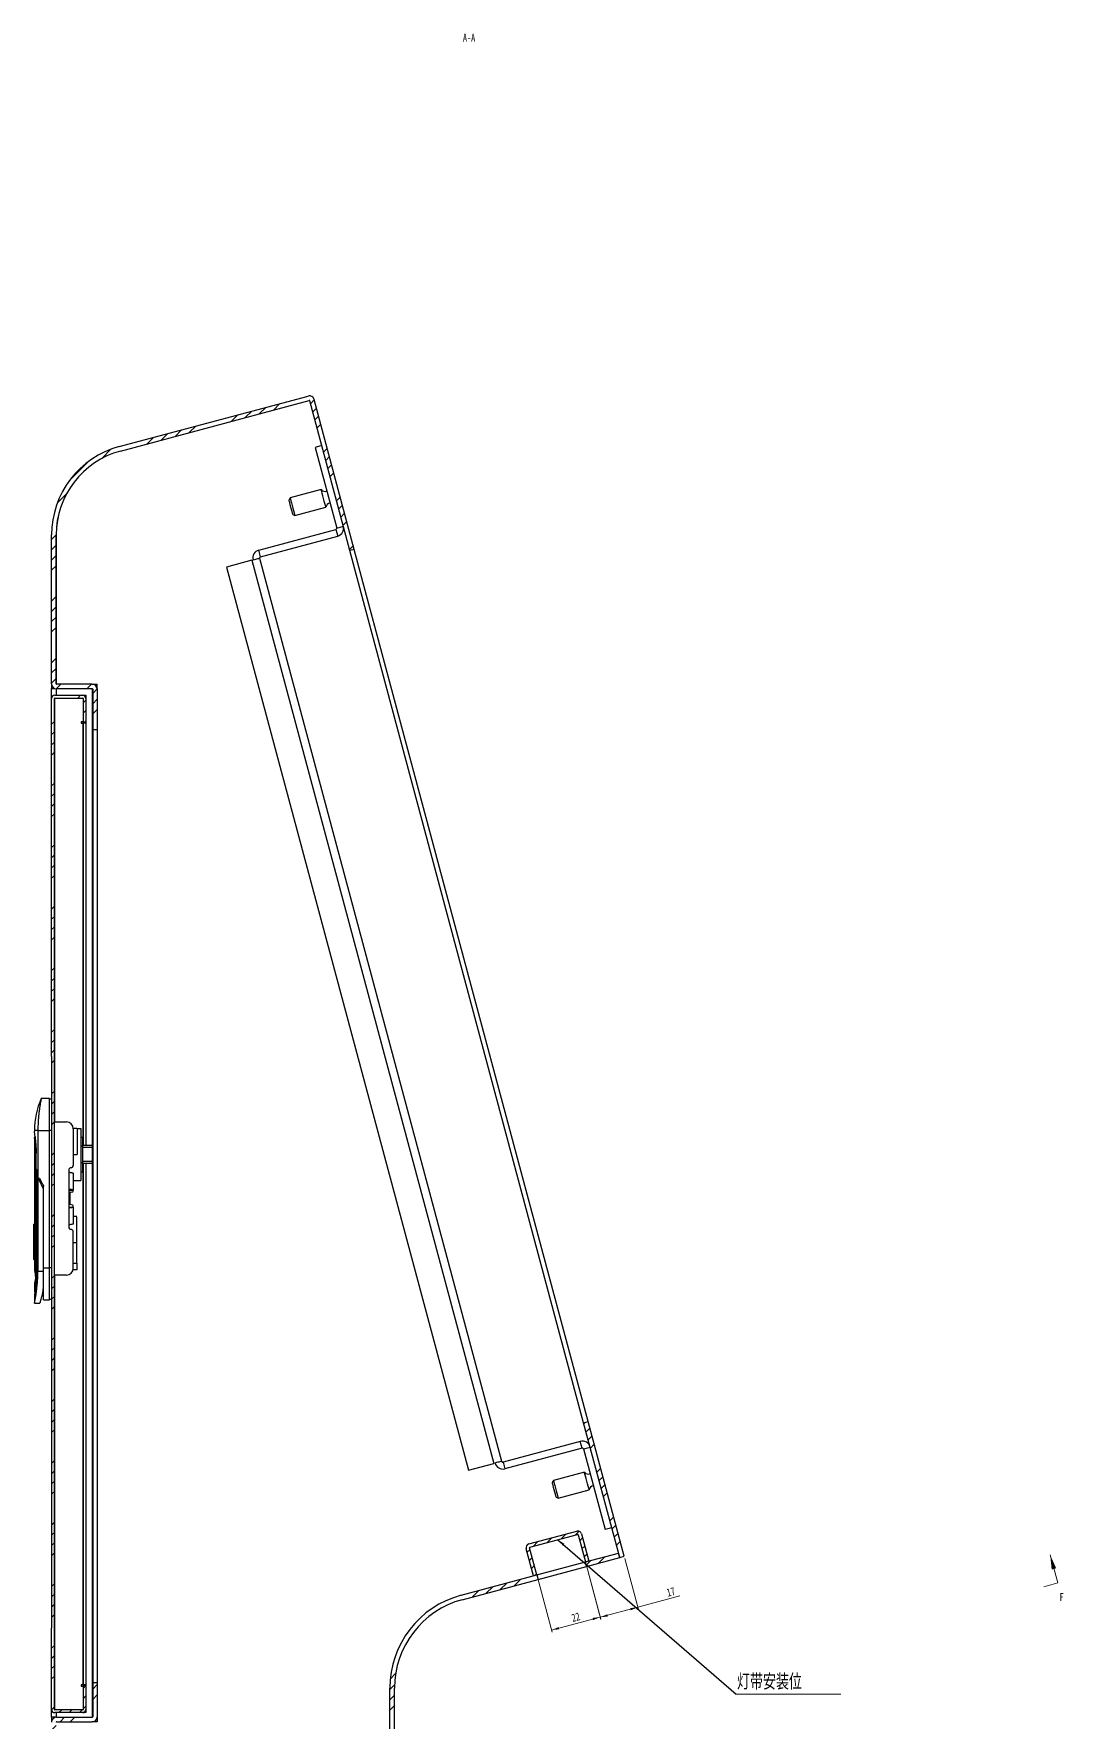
# Model space of a CAD drawing. Header units: millimetres. Extents: x -1281 to 3780, y -2005 to 2969.
# Drawn here: x 3330 to 3780, y 342 to 1080 of the extents above; entities that cross this region are included whole.
import ezdxf

# ---------------------------------------------------------------- set-up
doc = ezdxf.new("R2010")
doc.units = ezdxf.units.MM
doc.styles.add('SLDTEXTSTYLE0', font='TXT', dxfattribs={"width": 0.75})
doc.styles.add('SLDTEXTSTYLE1', font='TXT', dxfattribs={"width": 0.75, "bigfont": 'bigfont'})
doc.dimstyles.new('SLDDIMSTYLE3', dxfattribs={"dimtxt": 3.5, "dimasz": 3.302, "dimexe": 0, "dimexo": 0.0625, "dimgap": 0.875, "dimtad": 1, "dimdec": 1, "dimrnd": 1e-09, "dimzin": 12, "dimdsep": 46, "dimtxsty": 'SLDTEXTSTYLE0', "dimsah": 1, "dimcen": 0.09, "dimadec": 0, "dimazin": 3, "dimtfac": 1, "dimtdec": 3, "dimtofl": 0, "dimtmove": 0, "dimatfit": 3, "dimfxl": 1, "dimfrac": 2, "dimtolj": 1, "dimtzin": 12, "dimarcsym": 0})
doc.dimstyles.new('SLDDIMSTYLE4', dxfattribs={"dimtxt": 3.5, "dimasz": 3.302, "dimexe": 0, "dimexo": 0.0625, "dimgap": 0.875, "dimtad": 1, "dimdec": 3, "dimrnd": 1e-09, "dimzin": 12, "dimdsep": 46, "dimtxsty": 'SLDTEXTSTYLE0', "dimsah": 1, "dimcen": 0.09, "dimadec": 0, "dimazin": 3, "dimtfac": 1, "dimtdec": 3, "dimtofl": 0, "dimtmove": 0, "dimatfit": 3, "dimfxl": 1, "dimfrac": 2, "dimtolj": 1, "dimtzin": 12, "dimarcsym": 0})
doc.dimstyles.new('SLDDIMSTYLE5', dxfattribs={"dimtxt": 0.18, "dimasz": 3.302, "dimexe": 0, "dimexo": 0.0625, "dimgap": 0, "dimtad": 0, "dimtih": 1, "dimtoh": 1, "dimdec": 0, "dimrnd": 1e-09, "dimzin": 0, "dimdsep": 46, "dimtxsty": 'Standard', "dimsah": 1, "dimcen": 0.09, "dimadec": 0, "dimazin": 0, "dimtfac": 3.302, "dimtdec": 0, "dimtofl": 0, "dimtmove": 0, "dimatfit": 3, "dimfxl": 1, "dimfrac": 2, "dimtolj": 1, "dimtzin": 0, "dimarcsym": 0})

# ---------------------------------------------------------------- blocks, each defined once
blk = doc.blocks.new('_D_14')
at = {"color": 7, "linetype": 'Continuous', "lineweight": 18, "transparency": 16777216}
for p, q in [((3571.41, 410.87), (3577.9, 386.65)), ((3588.34, 413.34), (3594.31, 391.05)), ((3577.64, 387.61), (3594.05, 392.01)), ((3594.05, 392.01), (3612.51, 396.96))]:
    blk.add_line(p, q, dxfattribs=at)
for points in [[(3594.05, 392.01), (3590.73, 391.65), (3591, 390.67)], [(3577.64, 387.61), (3580.96, 387.98), (3580.7, 388.96)]]:
    blk.add_solid(points, dxfattribs=at)
at = {"color": 7, "linetype": 'Continuous', "lineweight": 18, "transparency": 16777216, "insert": (3606.35, 399.98), "char_height": 3.5, "attachment_point": 1, "rotation": 15, "style": 'SLDTEXTSTYLE0'}
blk.add_mtext('17', dxfattribs=at)
blk = doc.blocks.new('_D_15')
at = {"color": 7, "linetype": 'Continuous', "lineweight": 18, "transparency": 16777216}
for p, q in [((3571.41, 410.87), (3577.87, 386.75)), ((3550.16, 405.18), (3556.62, 381.06)), ((3577.61, 387.72), (3556.36, 382.02))]:
    blk.add_line(p, q, dxfattribs=at)
for points in [[(3577.61, 387.72), (3574.29, 387.35), (3574.55, 386.37)], [(3556.36, 382.02), (3559.68, 382.39), (3559.42, 383.37)]]:
    blk.add_solid(points, dxfattribs=at)
at = {"color": 7, "linetype": 'Continuous', "lineweight": 18, "transparency": 16777216, "insert": (3564.74, 388.94), "char_height": 3.5, "attachment_point": 1, "rotation": 15, "style": 'SLDTEXTSTYLE0'}
blk.add_mtext('22', dxfattribs=at)
blk = doc.blocks.new('SW_NOTE_0')
at = {"color": 0, "linetype": 'Continuous', "lineweight": 0}
blk.add_line((45.75, 0), (0, 0), dxfattribs=at)
at = {"color": 0, "linetype": 'Continuous', "lineweight": 0, "insert": (0.4, 8.93), "char_height": 6.879, "attachment_point": 1, "style": 'SLDTEXTSTYLE1'}
blk.add_mtext('灯带安装位', dxfattribs=at)

msp = doc.modelspace()

# ---------------------------------------------------------------- hatches: boundary and pattern name
at = {"linetype": 'Continuous', "lineweight": 18}
h = msp.add_hatch(dxfattribs=at)
h.set_pattern_fill('ANSI34', angle=3e-322, style=0)
edge = h.paths.add_edge_path(flags=0)
edge.add_line((3468.1285, 854.2472), (3470.0603, 854.7648))
edge.add_line((3470.0603, 854.7648), (3452.5124, 920.2546))
edge.add_arc((3450.3873, 919.6852), 2.2, 15, 105)
edge.add_line((3449.8179, 921.8103), (3367.2593, 899.6887))
edge.add_arc((3377.612, 861.0517), 40, 105, 180)
edge.add_line((3337.612, 861.0517), (3337.612, 795.9448))
edge.add_arc((3339.812, 795.9448), 2.2, 180, 270)
edge.add_line((3339.812, 793.7448), (3355.412, 793.7448))
edge.add_arc((3355.412, 793.5448), 0.2, 0, 90, ccw=False)
edge.add_line((3355.612, 793.5448), (3355.612, 775.7448))
edge.add_line((3355.612, 775.7448), (3357.612, 775.7448))
edge.add_line((3357.612, 775.7448), (3357.612, 793.5448))
edge.add_arc((3355.412, 793.5448), 2.2, 360, 450)
edge.add_line((3355.412, 795.7448), (3339.812, 795.7448))
edge.add_arc((3339.812, 795.9448), 0.2, 180, 270, ccw=False)
edge.add_line((3339.612, 795.9448), (3339.612, 861.0517))
edge.add_arc((3377.612, 861.0517), 38, 105, 180, ccw=False)
edge.add_line((3367.7769, 897.7569), (3450.3356, 919.8784))
edge.add_arc((3450.3873, 919.6852), 0.2, 15, 105, ccw=False)
edge.add_line((3450.5805, 919.737), (3468.1285, 854.2472))
h = msp.add_hatch(dxfattribs=at)
h.set_pattern_fill('ANSI34', angle=3e-322, style=0)
edge = h.paths.add_edge_path(flags=0)
edge.add_arc((3339.0323, 347.322), 0.2, 180, 270, ccw=False)
edge.add_line((3338.8323, 347.322), (3338.8323, 789.522))
edge.add_arc((3339.0323, 789.522), 0.2, 90, 180, ccw=False)
edge.add_line((3339.0323, 789.722), (3351.2323, 789.722))
edge.add_arc((3351.2323, 789.522), 0.2, 0, 90, ccw=False)
edge.add_line((3351.4323, 789.522), (3351.4323, 778.922))
edge.add_line((3351.4323, 778.922), (3352.6323, 778.922))
edge.add_line((3352.6323, 778.922), (3352.6323, 789.522))
edge.add_arc((3351.2323, 789.522), 1.4, 0, 90)
edge.add_line((3351.2323, 790.922), (3339.0323, 790.922))
edge.add_arc((3339.0323, 789.522), 1.4, 90, 180)
edge.add_line((3337.6323, 789.522), (3337.6323, 632.922))
edge.add_line((3337.6323, 632.922), (3337.7323, 632.922))
edge.add_line((3337.7323, 632.922), (3337.7323, 382.922))
edge.add_line((3337.7323, 382.922), (3337.6323, 382.922))
edge.add_line((3337.6323, 382.922), (3337.6323, 347.322))
edge.add_arc((3339.0323, 347.322), 1.4, 180, 270)
edge.add_line((3339.0323, 345.922), (3351.2323, 345.922))
edge.add_arc((3351.2323, 347.322), 1.4, 270, 360)
edge.add_line((3352.6323, 347.322), (3352.6323, 357.922))
edge.add_line((3352.6323, 357.922), (3351.4323, 357.922))
edge.add_line((3351.4323, 357.922), (3351.4323, 347.322))
edge.add_arc((3351.2323, 347.322), 0.2, 270, 360, ccw=False)
edge.add_line((3351.2323, 347.122), (3339.0323, 347.122))
h = msp.add_hatch(dxfattribs=at)
h.set_pattern_fill('ANSI34', angle=3e-322, style=0)
h.paths.add_polyline_path([(3570.362, 472.7065), (3586.1499, 413.785), (3588.0818, 414.3027), (3572.2938, 473.2241)], flags=0)
h = msp.add_hatch(dxfattribs=at)
h.set_pattern_fill('ANSI31', angle=3e-322, style=0)
edge = h.paths.add_edge_path(flags=0)
edge.add_line((3571.1502, 411.8364), (3572.5991, 412.2246))
edge.add_line((3572.5991, 412.2246), (3569.4156, 424.1055))
edge.add_arc((3567.7735, 423.6655), 1.7, 15, 105)
edge.add_line((3567.3336, 425.3076), (3546.4696, 419.7171))
edge.add_arc((3546.9095, 418.0751), 1.7, 105, 195)
edge.add_line((3545.2675, 417.6351), (3548.451, 405.7542))
edge.add_line((3548.451, 405.7542), (3549.8998, 406.1424))
edge.add_line((3549.8998, 406.1424), (3546.7164, 418.0233))
edge.add_arc((3546.9095, 418.0751), 0.2, 105, 195, ccw=False)
edge.add_line((3546.8578, 418.2682), (3567.7218, 423.8587))
edge.add_arc((3567.7735, 423.6655), 0.2, 15, 105, ccw=False)
edge.add_line((3567.9667, 423.7173), (3571.1502, 411.8364))
h = msp.add_hatch(dxfattribs=at)
h.set_pattern_fill('ANSI34', angle=3e-322, style=0)
h.paths.add_polyline_path([(3571.1502, 411.8364), (3571.6678, 409.9046), (3586.1567, 413.7869), (3585.6391, 415.7187)], flags=0)
h = msp.add_hatch(dxfattribs=at)
h.set_pattern_fill('ANSI34', angle=3e-322, style=0)
edge = h.paths.add_edge_path(flags=0)
edge.add_arc((3527.6323, 356.6942), 42, 105, 180)
edge.add_line((3485.6323, 356.6942), (3485.6323, 238.9873))
edge.add_line((3485.6323, 238.9873), (3487.6323, 238.9873))
edge.add_line((3487.6323, 238.9873), (3487.6323, 356.6942))
edge.add_arc((3527.6323, 356.6942), 40, 105, 180, ccw=False)
edge.add_line((3517.2795, 395.3313), (3550.4175, 404.2105))
edge.add_line((3550.4175, 404.2105), (3549.8998, 406.1424))
edge.add_line((3549.8998, 406.1424), (3516.7619, 397.2631))
h = msp.add_hatch(dxfattribs=at)
h.set_pattern_fill('ANSI34', angle=3e-322, style=0)
edge = h.paths.add_edge_path(flags=0)
edge.add_line((3339.8323, -543.078), (3487.6323, -543.078))
edge.add_line((3487.6323, -543.078), (3487.6323, -541.078))
edge.add_line((3487.6323, -541.078), (3339.8323, -541.078))
edge.add_arc((3339.8323, -540.878), 0.2, 180, 270, ccw=False)
edge.add_line((3339.6323, -540.878), (3339.6323, 341.722))
edge.add_arc((3339.8323, 341.722), 0.2, 90, 180, ccw=False)
edge.add_line((3339.8323, 341.922), (3355.4323, 341.922))
edge.add_arc((3355.4323, 344.122), 2.2, 270, 360)
edge.add_line((3357.6323, 344.122), (3357.6323, 359.122))
edge.add_line((3357.6323, 359.122), (3355.6323, 359.122))
edge.add_line((3355.6323, 359.122), (3355.6323, 344.122))
edge.add_arc((3355.4323, 344.122), 0.2, 270, 360, ccw=False)
edge.add_line((3355.4323, 343.922), (3339.8323, 343.922))
edge.add_arc((3339.8323, 341.722), 2.2, 90, 180)
edge.add_line((3337.6323, 341.722), (3337.6323, -540.878))
edge.add_arc((3339.8323, -540.878), 2.2, 180, 270)

# ---------------------------------------------------------------- linework, layer by layer
at = {"color": 7, "linetype": 'Continuous'}
for p, q in [((3367.2593, 899.6887), (3449.8179, 921.8103)), ((3367.7769, 897.7569), (3450.3356, 919.8784)), ((3468.1285, 854.2472), (3450.5805, 919.737)), ((3470.0603, 854.7648), (3452.5124, 920.2546)), ((3455.8345, 900.1287), (3452.9368, 899.3522)), ((3452.9368, 899.3522), (3462.3837, 864.0959)), ((3455.5516, 880.9003), (3441.9941, 877.2675)), ((3441.9941, 877.2675), (3441.4891, 876.3927)), ((3441.5114, 876.3095), (3441.4891, 876.3927)), ((3444.0647, 869.5402), (3457.6221, 873.1728)), ((3443.1899, 870.0452), (3444.0647, 869.5402)), ((3462.3837, 864.0959), (3465.2814, 864.8724)), ((3337.612, 795.9448), (3337.612, 861.0517)), ((3339.612, 795.9448), (3339.612, 861.0517)), ((3339.6323, 861.0571), (3339.6323, 795.857)), ((3428.2227, 854.4249), (3462.0301, 863.4836)), ((3428.9992, 851.5271), (3462.8066, 860.5858)), ((3462.0301, 863.4836), (3462.8066, 860.5858)), ((3425.2649, 850.0089), (3414.1567, 847.0324)), ((3425.2649, 850.0089), (3531.1219, 454.9452)), ((3428.9992, 851.5271), (3428.2227, 854.4249)), ((3428.6456, 850.9147), (3428.6109, 850.9055)), ((3428.6456, 850.9147), (3534.5026, 455.8511)), ((3470.0603, 854.7648), (3468.1285, 854.2472)), ((3570.362, 472.7065), (3468.1285, 854.2472)), ((3572.2938, 473.2241), (3470.0603, 854.7648)), ((3414.1567, 847.0324), (3520.0137, 451.9688)), ((3337.612, 795.9448), (3337.612, 793.7447)), ((3337.6323, 793.7447), (3337.612, 793.7447)), ((3337.6323, 793.922), (3338.947, 793.922)), ((3337.6323, 789.5219), (3337.6323, 793.922)), ((3339.0323, 790.922), (3351.2323, 790.922)), ((3355.412, 795.7448), (3339.812, 795.7448)), ((3355.412, 793.7447), (3339.812, 793.7447)), ((3351.2323, 790.922), (3352.6323, 790.922)), ((3352.6323, 790.922), (3352.6323, 789.5219)), ((3355.412, 795.7448), (3357.612, 795.7448)), ((3355.612, 793.5448), (3355.612, 775.7447)), ((3357.6323, 793.922), (3357.5795, 793.922)), ((3357.612, 793.922), (3357.612, 795.7448)), ((3357.612, 793.5448), (3357.612, 775.7447)), ((3357.6323, 793.922), (3357.6323, 359.122)), ((3337.6323, 632.922), (3337.6323, 789.5219)), ((3338.8323, 347.322), (3338.8323, 789.5219)), ((3338.8323, 789.5219), (3339.0323, 789.5219)), ((3339.0323, 789.722), (3351.2323, 789.722)), ((3339.0323, 789.5219), (3339.0323, 789.722)), ((3351.4323, 789.5219), (3351.4323, 778.922)), ((3352.6323, 789.5219), (3352.6323, 778.922)), ((3351.4323, 779.322), (3350.6323, 779.322)), ((3350.6323, 779.322), (3350.6323, 778.7219)), ((3350.6323, 778.7219), (3351.2323, 778.7219)), ((3351.4323, 778.7219), (3351.2323, 778.7219)), ((3352.6323, 778.922), (3351.4323, 778.922)), ((3351.4323, 778.7219), (3351.4323, 594.022)), ((3352.6323, 778.7219), (3351.4323, 778.7219)), ((3352.6323, 778.7219), (3352.6323, 594.022)), ((3357.612, 775.7447), (3355.612, 775.7447)), ((3355.6323, 775.7447), (3355.6323, 359.122)), ((3337.7323, 632.922), (3337.6323, 632.922)), ((3337.6323, 632.922), (3337.6323, 382.922)), ((3337.7323, 382.922), (3337.7323, 632.922)), ((3336.7542, 614.547), (3333.1323, 614.547)), ((3337.6323, 614.297), (3336.5112, 614.297)), ((3336.6323, 614.547), (3336.6323, 600.547)), ((3330.1323, 600.547), (3330.1323, 600.0705)), ((3331.6319, 600.5468), (3336.6323, 600.547)), ((3331.6319, 600.5468), (3331.6319, 579.7403)), ((3337.6323, 600.547), (3336.6323, 600.547)), ((3336.6323, 600.547), (3336.6323, 540.547)), ((3338.8323, 604.297), (3344.1323, 604.297)), ((3348.7073, 601.4416), (3347.1001, 601.4556)), ((3347.1323, 601.297), (3347.1323, 585.297)), ((3348.8823, 601.44), (3350.3823, 601.427)), ((3348.8823, 601.44), (3348.8823, 590.047)), ((3350.3823, 601.427), (3350.3823, 578.667)), ((3330.1323, 597.3969), (3330.1323, 559.847)), ((3330.1424, 597.4214), (3330.1457, 597.3969)), ((3351.3323, 597.547), (3350.3823, 597.547)), ((3351.3323, 593.6824), (3350.3823, 593.6824)), ((3351.3323, 593.597), (3351.3323, 597.547)), ((3355.3823, 594.022), (3351.3323, 594.022)), ((3351.3323, 586.4115), (3351.3323, 593.6824)), ((3355.3823, 593.08), (3351.3323, 593.08)), ((3355.3823, 594.022), (3355.3823, 593.08)), ((3355.3823, 593.08), (3355.3823, 587.0139)), ((3330.7229, 590.614), (3330.7229, 539.0469)), ((3330.8928, 583.8175), (3330.8928, 539.0469)), ((3330.8962, 583.811), (3330.8962, 590.0469)), ((3351.3323, 586.4115), (3350.3823, 586.4115)), ((3355.3823, 587.0139), (3351.3323, 587.0139)), ((3351.3323, 582.547), (3351.3323, 586.4115)), ((3355.3823, 586.072), (3351.3323, 586.072)), ((3351.4323, 586.072), (3351.4323, 358.122)), ((3352.6323, 586.072), (3352.6323, 358.122)), ((3355.3823, 587.0139), (3355.3823, 586.072)), ((3330.9602, 582.4888), (3330.9602, 539.0469)), ((3330.9665, 582.4788), (3330.9665, 539.0469)), ((3331.6319, 579.7403), (3332.3818, 579.6475)), ((3331.6319, 578.947), (3331.6319, 539.0469)), ((3331.6319, 578.947), (3332.1323, 578.947)), ((3332.1323, 578.947), (3332.1323, 579.6784)), ((3334.1323, 574.9075), (3332.1323, 578.947)), ((3334.0419, 576.2946), (3334.1323, 576.112)), ((3334.1323, 575.889), (3334.1323, 576.112)), ((3345.1323, 583.297), (3345.1323, 582.297)), ((3345.1323, 582.297), (3345.1323, 574.797)), ((3347.1323, 581.8759), (3347.1323, 574.529)), ((3347.1323, 578.6386), (3348.8823, 578.6539)), ((3348.8823, 578.6539), (3350.3823, 578.667)), ((3350.3823, 582.547), (3351.3323, 582.547)), ((3334.1323, 574.9075), (3334.1323, 575.889)), ((3334.1323, 540.547), (3334.1323, 575.889)), ((3334.1323, 539.0469), (3334.1323, 574.9075)), ((3345.1323, 574.797), (3345.1323, 566.797)), ((3345.1323, 574.529), (3347.1323, 574.529)), ((3345.7042, 573.4572), (3345.1323, 573.4572)), ((3346.2794, 573.5652), (3345.7042, 573.4572)), ((3345.7042, 568.1367), (3345.7042, 573.4572)), ((3347.1323, 574.0041), (3347.1323, 574.529)), ((3345.7042, 568.1367), (3345.1323, 568.1367)), ((3345.1323, 567.0649), (3347.1323, 567.0649)), ((3345.1323, 566.797), (3345.1323, 559.297)), ((3346.2794, 568.0288), (3345.7042, 568.1367)), ((3347.1323, 567.0649), (3347.1323, 567.5898)), ((3347.1323, 567.0649), (3347.1323, 559.718)), ((3348.6323, 562.9422), (3347.1323, 562.9553)), ((3345.1323, 559.297), (3345.1323, 558.297)), ((3347.1323, 540.297), (3347.1323, 556.297)), ((3348.6323, 542.547), (3348.6323, 551.547)), ((3330.1323, 543.747), (3330.1323, 540.0939)), ((3334.1323, 540.547), (3336.6323, 540.547)), ((3337.6323, 540.547), (3336.6323, 540.547)), ((3336.6323, 540.547), (3336.6323, 526.547)), ((3348.6323, 539.6517), (3347.0093, 539.6375)), ((3330.1323, 533.5142), (3330.1323, 530.2976)), ((3330.7229, 539.0469), (3330.8928, 539.0469)), ((3331.6319, 539.0469), (3332.0364, 539.0469)), ((3332.0364, 539.047), (3334.1323, 539.0469)), ((3344.1323, 537.297), (3338.8323, 537.297)), ((3330.1031, 525.047), (3332.5414, 525.047)), ((3330.133, 528.6185), (3330.1323, 528.6102)), ((3330.1323, 528.6143), (3330.1323, 525.0751)), ((3334.1323, 526.547), (3336.7542, 526.547)), ((3336.5112, 526.797), (3337.6323, 526.797)), ((3570.362, 472.7065), (3572.2938, 473.2241)), ((3586.1499, 413.785), (3570.362, 472.7065)), ((3588.0818, 414.3027), (3572.2938, 473.2241)), ((3568.9224, 464.5562), (3535.115, 455.4975)), ((3569.6988, 461.6584), (3535.8914, 452.5997)), ((3569.6988, 461.6584), (3568.9224, 464.5562)), ((3570.3112, 461.3049), (3573.209, 462.0813)), ((3570.3112, 461.3049), (3579.7581, 426.0486)), ((3520.0137, 451.9688), (3531.1219, 454.9452)), ((3534.5026, 455.8511), (3534.4679, 455.8418)), ((3535.115, 455.4975), (3535.8914, 452.5997)), ((3570.7261, 451.0633), (3557.1686, 447.4306)), ((3557.1686, 447.4306), (3556.6635, 446.5557)), ((3556.6858, 446.4725), (3556.6635, 446.5557)), ((3559.2392, 439.7031), (3572.7966, 443.3359)), ((3558.3643, 440.2082), (3559.2392, 439.7031)), ((3546.4696, 419.7171), (3567.3336, 425.3076)), ((3546.8578, 418.2682), (3567.7218, 423.8587)), ((3567.9667, 423.7173), (3571.1502, 411.8364)), ((3569.4156, 424.1055), (3572.5991, 412.2246)), ((3582.6559, 426.825), (3579.7581, 426.0486)), ((3548.451, 405.7542), (3545.2675, 417.6351)), ((3549.8998, 406.1424), (3546.7164, 418.0233)), ((3571.1502, 411.8364), (3585.6391, 415.7187)), ((3571.6678, 409.9046), (3586.1567, 413.7868)), ((3586.1567, 413.7868), (3585.6391, 415.7187)), ((3586.1499, 413.785), (3588.0818, 414.3027)), ((3549.8998, 406.1424), (3571.1502, 411.8364)), ((3550.4175, 404.2105), (3571.6678, 409.9046)), ((3572.5991, 412.2246), (3571.1502, 411.8364)), ((3571.6678, 409.9046), (3571.1502, 411.8364)), ((3516.7619, 397.2631), (3549.8998, 406.1424)), ((3517.2795, 395.3313), (3550.4175, 404.2105)), ((3549.8998, 406.1424), (3548.451, 405.7542)), ((3549.8998, 406.1424), (3550.4175, 404.2105)), ((3337.6323, 347.322), (3337.6323, 382.922)), ((3337.6323, 382.922), (3337.7323, 382.922)), ((3351.2323, 358.122), (3350.6323, 358.122)), ((3350.6323, 358.122), (3350.6323, 357.522)), ((3350.6323, 357.522), (3351.4323, 357.522)), ((3351.2323, 358.122), (3351.4323, 358.122)), ((3352.6323, 358.122), (3351.4323, 358.122)), ((3351.4323, 357.922), (3351.4323, 347.322)), ((3351.4323, 357.922), (3352.6323, 357.922)), ((3352.6323, 357.922), (3352.6323, 347.322)), ((3355.6323, 359.122), (3355.6323, 344.122)), ((3355.6323, 359.122), (3357.6323, 359.122)), ((3357.6323, 359.122), (3357.6323, 344.122)), ((3485.6323, 238.9873), (3485.6323, 356.6942)), ((3487.6323, 238.9873), (3487.6323, 356.6942)), ((3337.6323, 343.922), (3337.6323, 347.322)), ((3339.0323, 347.322), (3338.8323, 347.322)), ((3339.0323, 347.122), (3339.0323, 347.322)), ((3352.6323, 347.322), (3352.6323, 345.922)), ((3337.6323, 343.922), (3337.6323, 341.722)), ((3339.8323, 343.922), (3337.6323, 343.922)), ((3351.2323, 347.122), (3339.0323, 347.122)), ((3351.2323, 345.922), (3339.0323, 345.922)), ((3339.6323, 343.9129), (3339.6323, 343.922)), ((3339.8323, 343.922), (3355.4323, 343.922)), ((3339.8323, 341.922), (3355.4323, 341.922)), ((3352.6323, 345.922), (3351.2323, 345.922)), ((3357.6323, 341.922), (3355.4323, 341.922)), ((3357.6323, 343.922), (3357.6232, 343.922)), ((3357.6323, 344.122), (3357.6323, 343.922)), ((3357.6323, 343.922), (3357.6323, 341.922))]:
    msp.add_line(p, q, dxfattribs=at)
at = {"color": 8, "linetype": 'Continuous'}
for p, q in [((3339.8323, 790.922), (3339.8323, 793.7447)), ((3355.4323, 793.7437), (3355.4323, 343.922)), ((3339.0323, 604.297), (3339.0323, 789.5219)), ((3351.2323, 778.7219), (3351.2323, 597.547)), ((3331.6319, 600.547), (3330.1323, 600.547)), ((3331.062, 583.5098), (3331.062, 582.8675)), ((3347.1323, 590.047), (3348.8823, 590.047)), ((3331.112, 583.1707), (3331.112, 583.0223)), ((3351.2323, 582.547), (3351.2323, 358.122)), ((3347.1323, 551.547), (3348.6323, 551.547)), ((3347.1323, 542.5471), (3348.6323, 542.5472)), ((3330.8928, 539.047), (3330.968, 539.047)), ((3330.9665, 539.0469), (3330.9602, 539.0469)), ((3339.0323, 347.322), (3339.0323, 537.297)), ((3339.8323, 343.922), (3339.8323, 345.922))]:
    msp.add_line(p, q, dxfattribs=at)
at = {"color": 7, "linetype": 'Continuous', "lineweight": 18}
for q in [(3774.4598, 414.9197), (3771.6132, 401.0089)]:
    msp.add_line((3777.7468, 402.6524), q, dxfattribs=at)
at = {"color": 7, "linetype": 'Continuous', "flags": 128}
for points in [[(3457.6221, 873.1728), (3457.6196, 873.1822), (3457.5525, 873.4327), (3457.3996, 874.0034), (3457.1745, 874.8437), (3456.8971, 875.8787), (3456.5922, 877.0167), (3456.2868, 878.1564), (3456.0081, 879.1966), (3455.7808, 880.0449), (3455.6251, 880.6259), (3455.5549, 880.8879), (3455.5516, 880.9003)], [(3443.1899, 870.0452), (3443.1598, 870.1572), (3443.0427, 870.5945), (3442.8493, 871.3162), (3442.6007, 872.2441), (3442.3238, 873.2776), (3442.0485, 874.3048), (3441.8048, 875.2143), (3441.6191, 875.9075), (3441.5114, 876.3095)], [(3441.9941, 877.2675), (3442.0213, 877.1662), (3442.1355, 876.7399), (3442.3292, 876.0172), (3442.585, 875.0623), (3442.8804, 873.96), (3443.189, 872.8083), (3443.4834, 871.7095), (3443.7375, 870.7613), (3443.9286, 870.0479), (3444.0399, 869.6326), (3444.0647, 869.5402)], [(3425.2649, 850.0089), (3425.8649, 850.1697), (3426.4459, 850.3254), (3426.9894, 850.471), (3427.4781, 850.6019), (3427.8965, 850.714), (3428.2314, 850.8037), (3428.4721, 850.8682), (3428.6109, 850.9055)], [(3332.3818, 579.6475), (3333.078, 578.2414), (3333.7742, 576.8353), (3334.0419, 576.2946)], [(3534.4679, 455.8418), (3534.3291, 455.8046), (3534.0884, 455.7401), (3533.7535, 455.6504), (3533.3351, 455.5382), (3532.8464, 455.4073), (3532.3029, 455.2617), (3531.7219, 455.106), (3531.1219, 454.9452)], [(3572.7966, 443.3359), (3572.7941, 443.3452), (3572.727, 443.5957), (3572.5741, 444.1664), (3572.3489, 445.0066), (3572.0716, 446.0417), (3571.7667, 447.1797), (3571.4613, 448.3194), (3571.1826, 449.3596), (3570.9553, 450.2079), (3570.7996, 450.7889), (3570.7294, 451.0509), (3570.7261, 451.0633)], [(3558.3643, 440.2082), (3558.3343, 440.3203), (3558.2172, 440.7575), (3558.0238, 441.4792), (3557.7752, 442.4071), (3557.4982, 443.4406), (3557.223, 444.4678), (3556.9793, 445.3773), (3556.7935, 446.0706), (3556.6858, 446.4725)], [(3557.1686, 447.4306), (3557.1958, 447.3292), (3557.31, 446.9029), (3557.5036, 446.1802), (3557.7595, 445.2253), (3558.0549, 444.123), (3558.3634, 442.9713), (3558.6579, 441.8725), (3558.9119, 440.9243), (3559.1031, 440.2109), (3559.2144, 439.7956), (3559.2392, 439.7031)]]:
    msp.add_lwpolyline(points, dxfattribs=at)
at = {"color": 7, "linetype": 'Continuous'}
for centre, radius, start, end in [((3450.3873, 919.6852), 2.2, 15, 105), ((3450.3873, 919.6852), 0.2, 15, 105), ((3377.612, 861.0517), 40, 105, 180), ((3377.612, 861.0517), 38, 105, 180), ((3377.6323, 861.0571), 38, 105, 180), ((3457.1236, 882.0339), 1.9381, 215.7965717, 298.0652902), ((3459.5504, 872.9771), 1.9381, 91.9347098, 174.2034283), ((3461.9007, 863.9665), 3.5, 285, 15), ((3461.9007, 863.9665), 0.5, 285, 15), ((3429.1286, 851.0442), 3.5, 105, 195), ((3429.1286, 851.0442), 0.5, 105, 195), ((3339.812, 795.9448), 2.2, 180, 270), ((3339.0323, 789.522), 1.4, 90, 180), ((3339.812, 795.9448), 0.2, 180, 270), ((3351.2323, 789.522), 1.4, 0, 90), ((3355.412, 793.5448), 2.2, 360, 90), ((3355.412, 793.5448), 0.2, 0, 90), ((3339.0323, 789.522), 0.2, 90, 180), ((3351.2323, 789.522), 0.2, 0, 90), ((3364.299, 600.547), 34.1667, 155.8125386, 180), ((3344.1323, 601.297), 3, 0, 90), ((3330.5672, 583.4381), 0.5, 8.2396285, 49.3628493), ((3396.2323, 592.947), 65.85, 188.2396285, 188.5377934), ((3346.1323, 583.297), 1, 90, 180), ((3346.1323, 585.297), 1, 270, 0), ((3331.4602, 582.558), 0.5, 147.4145727, 189.1122287), ((3396.2323, 592.947), 66.1, 189.1122287, 192.2278755), ((3330.6176, 583.0965), 0.5, 327.4145727, 8.5377934), ((3346.1323, 558.297), 1, 180, 270), ((3346.1323, 556.297), 1, 0, 90), ((3344.1323, 540.297), 3, 270, 0), ((3569.8282, 461.1755), 3.5, 15, 105), ((3569.8282, 461.1755), 0.5, 15, 105), ((3534.9856, 455.9805), 3.5, 195, 285), ((3534.9856, 455.9805), 0.5, 195, 285), ((3572.2981, 452.1969), 1.9381, 215.7965717, 298.0652902), ((3574.7248, 443.1401), 1.9381, 91.9347098, 174.2034283), ((3567.7735, 423.6655), 1.7, 15, 105), ((3567.7735, 423.6655), 0.2, 15, 105), ((3546.9095, 418.0751), 1.7, 105, 195), ((3546.9095, 418.0751), 0.2, 105, 195), ((3527.6323, 356.6942), 42, 105, 180), ((3527.6323, 356.6942), 40, 105, 180), ((3339.0323, 347.322), 1.4, 180, 270), ((3339.0323, 347.322), 0.2, 180, 270), ((3351.2323, 347.322), 0.2, 270, 0), ((3351.2323, 347.322), 1.4, 270, 0), ((3339.8323, 341.722), 2.2, 90, 180), ((3339.8323, 341.722), 0.2, 90, 180), ((3355.4323, 344.122), 0.2, 270, 0), ((3355.4323, 344.122), 2.2, 270, 0)]:
    msp.add_arc(centre, radius, start, end, dxfattribs=at)
for centre, major_axis, ratio, start_param, end_param in [((3396.2323, 585.7474), (-48.1611, 51.2326), 0.88369008, 0.90668552, 0.96792231), ((3345.1323, 574.0041), (2, 0), 0.26794919, 5.32325422, 6.28318531), ((3345.1323, 567.5898), (2, 0), 0.26794919, 0, 0.95993109)]:
    msp.add_ellipse(centre, major_axis=major_axis, ratio=ratio, start_param=start_param, end_param=end_param, dxfattribs=at)
for points, knots in [([(3333.1323, 614.5469), (3333.1323, 614.5469), (3333.1441, 614.5943), (3333.0997, 614.4012), (3332.9895, 613.8774), (3332.807, 612.9693), (3332.5831, 611.7473), (3332.3384, 610.2316), (3332.0962, 608.4476), (3331.884, 606.4299), (3331.6844, 603.8019), (3331.6518, 601.7831), (3331.6319, 600.5468)], [0, 0, 0, 0, 0.000043392, 0.10335829, 0.206668705, 0.309971566, 0.41326814, 0.51656004, 0.61985154, 0.725960397, 0.832178361, 1, 1, 1, 1]), ([(3330.8962, 590.0469), (3330.8877, 590.8336), (3330.8671, 592.7505), (3330.6805, 595.5978), (3330.4152, 598.0953), (3330.181, 599.7663), (3330.1494, 599.9697), (3330.1338, 600.0705)], [0, 0, 0, 0, 0.15003395, 0.36561692, 0.57981281, 0.79180837, 1, 1, 1, 1]), ([(3330.3359, 597.8909), (3330.3176, 597.8788), (3330.2643, 597.8438), (3330.2055, 597.7619), (3330.1594, 597.667), (3330.1382, 597.5829), (3330.1318, 597.5173), (3330.1326, 597.4744), (3330.1342, 597.4527), (3330.135, 597.4448), (3330.1355, 597.4399), (3330.136, 597.4353), (3330.1367, 597.4303), (3330.1368, 597.4294), (3330.1376, 597.4234), (3330.1379, 597.4208)], [0, 0, 0, 0, 0.082269882, 0.238032291, 0.369599932, 0.477752258, 0.561188844, 0.617473813, 0.636937414, 0.64933229, 0.662057664, 0.682084092, 0.725742748, 0.876268655, 1, 1, 1, 1]), ([(3330.9218, 590.6591), (3330.9314, 590.6613), (3330.9515, 590.6658), (3330.9875, 590.6897), (3331.0105, 590.7143), (3331.0251, 590.7299)], [0, 0, 0, 0, 0.25360771, 0.52703392, 1, 1, 1, 1]), ([(3345.1323, 582.297), (3345.3286, 582.2707), (3345.7515, 582.214), (3346.3425, 582.1267), (3346.818, 582.0355), (3347.0897, 581.9518), (3347.1195, 581.8987), (3347.1323, 581.8759)], [0, 0, 0, 0, 0.187667592, 0.404250018, 0.620836481, 0.837423399, 1, 1, 1, 1]), ([(3347.1323, 574.529), (3347.1037, 574.5509), (3347.0498, 574.592), (3346.6575, 574.6524), (3346.1266, 574.7101), (3345.584, 574.7585), (3345.2457, 574.7873), (3345.1323, 574.797)], [0, 0, 0, 0, 0.24454947, 0.46009647, 0.6756488, 0.89119927, 1, 1, 1, 1]), ([(3345.1323, 566.797), (3345.3887, 566.8188), (3345.8712, 566.86), (3346.482, 566.9203), (3346.9107, 566.9781), (3347.1091, 567.0264), (3347.1265, 567.0552), (3347.1323, 567.0649)], [0, 0, 0, 0, 0.24454392, 0.46009298, 0.67564162, 0.89119883, 1, 1, 1, 1]), ([(3348.6323, 551.547), (3348.6323, 552.8276), (3348.6323, 555.389), (3348.6323, 558.8103), (3348.6323, 561.3627), (3348.6323, 562.8094), (3348.6323, 562.8002), (3348.6323, 562.7965)], [0, 0, 0, 0, 0.21474508, 0.42949076, 0.64423468, 0.85898108, 1, 1, 1, 1]), ([(3329.8323, 559.297), (3329.8383, 559.3494), (3329.8503, 559.4542), (3329.9428, 559.5864), (3330.0751, 559.6789), (3330.1799, 559.691), (3330.2323, 559.697)], [0, 0, 0, 0, 0.24999061, 0.49998139, 0.74999536, 1, 1, 1, 1]), ([(3329.8323, 544.297), (3329.8323, 544.3799), (3329.8323, 544.5458), (3329.8323, 545.8386), (3329.8323, 547.7425), (3329.8323, 550.1198), (3329.8323, 552.6819), (3329.8323, 555.1449), (3329.8323, 557.2322), (3329.8323, 558.6989), (3329.8323, 559.2526), (3329.8323, 559.2884), (3329.8323, 559.297)], [0, 0, 0, 0, 0.10737219, 0.21474453, 0.32211745, 0.42948939, 0.53686231, 0.6442342, 0.75160674, 0.85897952, 0.96635142, 1, 1, 1, 1]), ([(3330.1323, 559.847), (3330.1476, 559.7257), (3330.1783, 559.4825), (3330.3804, 557.6131), (3330.571, 554.9415), (3330.6509, 551.765), (3330.5682, 548.6015), (3330.3778, 545.9559), (3330.1779, 544.108), (3330.1475, 543.8673), (3330.1323, 543.747)], [0, 0, 0, 0, 0.12493842, 0.25047582, 0.37608768, 0.50121524, 0.62634212, 0.75100074, 0.87553879, 1, 1, 1, 1]), ([(3330.2323, 559.697), (3330.2323, 559.688), (3330.2323, 559.6502), (3330.2323, 559.0671), (3330.2323, 557.5221), (3330.2323, 555.3234), (3330.2323, 552.7291), (3330.2323, 550.0303), (3330.2323, 547.5263), (3330.2323, 545.5208), (3330.2323, 544.159), (3330.2323, 543.9843), (3330.2323, 543.8969)], [0, 0, 0, 0, 0.03364819, 0.1410205, 0.24839238, 0.35576535, 0.46313704, 0.57050935, 0.67788242, 0.78525476, 0.89262757, 1, 1, 1, 1]), ([(3347.1323, 559.718), (3347.1153, 559.6917), (3347.0788, 559.635), (3346.7712, 559.5478), (3346.2767, 559.4566), (3345.6984, 559.3728), (3345.3022, 559.3197), (3345.1323, 559.297)], [0, 0, 0, 0, 0.18767072, 0.40425453, 0.62084104, 0.83742657, 1, 1, 1, 1]), ([(3330.2323, 543.8969), (3330.1799, 543.903), (3330.0751, 543.915), (3329.9428, 544.0075), (3329.8503, 544.1397), (3329.8383, 544.2445), (3329.8323, 544.297)], [0, 0, 0, 0, 0.250004645, 0.50001861, 0.75000939, 1, 1, 1, 1]), ([(3330.1348, 540.0927), (3330.1376, 540.0163), (3330.1421, 539.8926), (3330.1675, 539.7469), (3330.1824, 539.6777), (3330.1904, 539.6442), (3330.1973, 539.6167), (3330.2056, 539.5855), (3330.2174, 539.5428), (3330.2335, 539.4892), (3330.2583, 539.3996), (3330.2625, 539.3845)], [0, 0, 0, 0, 0.08052943, 0.13020674, 0.15521073, 0.17471805, 0.20197378, 0.25516139, 0.41298682, 0.90064933, 1, 1, 1, 1]), ([(3330.6323, 536.797), (3330.6323, 536.8061), (3330.6322, 536.9418), (3330.6277, 537.119), (3330.6126, 537.4261), (3330.5756, 537.8726), (3330.4982, 538.3935), (3330.3728, 539.0095), (3330.2771, 539.3373), (3330.2632, 539.3837), (3330.263, 539.3846)], [0, 0, 0, 0, 0.004291784, 0.063431112, 0.082626825, 0.164006512, 0.330120041, 0.534689702, 0.990578858, 1, 1, 1, 1]), ([(3334.1323, 526.5595), (3334.1323, 526.5554), (3334.1323, 526.4896), (3334.1323, 526.738), (3334.1323, 527.3185), (3334.1323, 528.3261), (3334.1323, 529.6617), (3334.1323, 531.3159), (3334.1323, 533.2258), (3334.1323, 535.3482), (3334.1323, 537.7989), (3334.1323, 539.5669), (3334.1323, 540.547)], [0, 0, 0, 0, 0.00721706, 0.1146151, 0.22201308, 0.32941162, 0.43680888, 0.54420637, 0.65160506, 0.75900274, 0.86640068, 1, 1, 1, 1]), ([(3348.6323, 542.5472), (3348.6323, 542.1678), (3348.6323, 541.4093), (3348.6323, 540.4528), (3348.6323, 539.7827), (3348.6323, 539.6954), (3348.6323, 539.6517)], [0, 0, 0, 0, 0.24999945, 0.49977619, 0.7494471, 1, 1, 1, 1]), ([(3330.9665, 539.0469), (3330.9603, 538.3706), (3330.9478, 537.0115), (3330.8518, 535.0462), (3330.7136, 533.2263), (3330.5487, 531.6267), (3330.3848, 530.3166), (3330.2447, 529.3361), (3330.1576, 528.7723), (3330.1218, 528.5475), (3330.1346, 528.6285), (3330.1359, 528.6368)], [0, 0, 0, 0, 0.12164481, 0.24444069, 0.36777563, 0.49171224, 0.61587066, 0.73981181, 0.86306651, 0.98596927, 1, 1, 1, 1]), ([(3330.1382, 525.0751), (3330.1363, 525.0661), (3330.1236, 525.0056), (3330.1809, 525.276), (3330.3103, 525.9048), (3330.5135, 526.9549), (3330.7537, 528.3233), (3331.0093, 529.9994), (3331.2473, 531.8912), (3331.4451, 533.9899), (3331.598, 536.3769), (3331.6199, 538.1026), (3331.6319, 539.0469)], [0, 0, 0, 0, 0.0182686, 0.12416265, 0.23326476, 0.33983402, 0.44954699, 0.55435188, 0.66208541, 0.7654053, 0.87162006, 1, 1, 1, 1]), ([(3330.6323, 536.8245), (3330.6317, 536.7329), (3330.6304, 536.5158), (3330.6133, 536.172), (3330.5789, 535.7742), (3330.5223, 535.3536), (3330.4454, 534.9271), (3330.3481, 534.5111), (3330.264, 534.2016), (3330.2427, 534.1381), (3330.2153, 534.0523), (3330.1906, 533.9602), (3330.1719, 533.8764), (3330.1408, 533.7247), (3330.1471, 533.5944), (3330.1511, 533.5135)], [0, 0, 0, 0, 0.02947426, 0.06990325, 0.12056769, 0.19917075, 0.30641523, 0.45007213, 0.65779866, 0.87115775, 0.93267688, 0.94701095, 0.95826696, 0.9740971, 1, 1, 1, 1]), ([(3332.5414, 525.0714), (3332.5386, 525.0637), (3332.5191, 525.0116), (3332.608, 525.2475), (3332.8056, 525.7988), (3333.1013, 526.7136), (3333.4326, 527.9168), (3333.749, 529.4002), (3334.0484, 531.3298), (3334.1015, 532.9242), (3334.1323, 533.847)], [0, 0, 0, 0, 0.02270171, 0.15306299, 0.28710362, 0.41976536, 0.55240754, 0.68505082, 0.81771768, 1, 1, 1, 1]), ([(3334.1323, 533.847), (3334.1323, 534.5815), (3334.1323, 536.262), (3334.1323, 538.0439), (3334.1323, 539.0469)], [0, 0, 0, 0, 0.43710826, 1, 1, 1, 1]), ([(3330.1323, 530.2991), (3330.1338, 530.2687), (3330.1367, 530.2073), (3330.1627, 530.1182), (3330.2018, 530.0358), (3330.2393, 529.9892), (3330.2574, 529.9668)], [0, 0, 0, 0, 0.25128253, 0.50692034, 0.76256868, 1, 1, 1, 1])]:
    msp.add_open_spline(points, degree=3, knots=knots, dxfattribs=at)
at = {"color": 8, "linetype": 'Continuous'}
for points, knots in [([(3330.7229, 590.614), (3330.7153, 590.818), (3330.6897, 591.5074), (3330.6026, 593.1028), (3330.4229, 595.1678), (3330.2291, 596.7944), (3330.1245, 597.5532), (3330.1402, 597.4376), (3330.1424, 597.4214)], [0, 0, 0, 0, 0.05427509, 0.18338471, 0.44322496, 0.70000586, 0.95769642, 1, 1, 1, 1]), ([(3330.3867, 597.8204), (3330.3829, 597.8508), (3330.3647, 597.9965), (3330.4664, 597.1918), (3330.6548, 595.4651), (3330.8219, 593.3019), (3330.899, 591.6206), (3330.9164, 590.8864), (3330.9218, 590.6591)], [0, 0, 0, 0, 0.06614256, 0.31677984, 0.5663765, 0.81872554, 0.94387015, 1, 1, 1, 1]), ([(3330.1411, 540.0932), (3330.1479, 540.069), (3330.1623, 540.0172), (3330.3206, 539.4925), (3330.482, 538.729), (3330.5786, 538.0874), (3330.6316, 537.4612), (3330.6461, 537.0678), (3330.6478, 536.8556), (3330.6479, 536.8081), (3330.6479, 536.797)], [0, 0, 0, 0, 0.279349471, 0.599873746, 0.746499821, 0.869509612, 0.932815072, 0.984984276, 0.996472484, 1, 1, 1, 1]), ([(3330.7229, 539.0469), (3330.7041, 537.8992), (3330.6665, 535.6012), (3330.4265, 532.7132), (3330.188, 530.6921), (3330.1509, 530.4291), (3330.1324, 530.2975)], [0, 0, 0, 0, 0.24902113, 0.49854862, 0.74901142, 1, 1, 1, 1]), ([(3330.6479, 536.797), (3330.6457, 536.6367), (3330.6407, 536.2678), (3330.5938, 535.6528), (3330.4866, 534.8568), (3330.3284, 534.1546), (3330.1982, 533.6768), (3330.1293, 533.4731), (3330.1403, 533.5049), (3330.1433, 533.5135)], [0, 0, 0, 0, 0.05060074, 0.11647603, 0.22282299, 0.43624563, 0.67356893, 0.91138756, 1, 1, 1, 1]), ([(3330.8928, 539.0469), (3330.888, 538.4501), (3330.8783, 537.2564), (3330.8041, 535.5373), (3330.6984, 533.9566), (3330.5733, 532.5743), (3330.449, 531.4416), (3330.3438, 530.6007), (3330.2737, 530.0828), (3330.2573, 529.9662), (3330.2573, 529.9662), (3330.2573, 529.9662)], [0, 0, 0, 0, 0.12503516, 0.25004883, 0.37507188, 0.50009031, 0.62509643, 0.7500819, 0.87504609, 0.99999583, 1, 1, 1, 1])]:
    msp.add_open_spline(points, degree=3, knots=knots, dxfattribs=at)
at = {"color": 7, "linetype": 'Continuous', "lineweight": 18}
msp.add_solid([(3774.4598, 414.9197), (3775.1219, 408.5231), (3777.0847, 409.049)], dxfattribs=at)

# ---------------------------------------------------------------- block references
at = {"color": 7, "linetype": 'Continuous', "lineweight": 0}
msp.add_blockref('SW_NOTE_0', (3637.0723, 353.9492), dxfattribs=at)

# ---------------------------------------------------------------- texts
at = {"color": 7, "linetype": 'Continuous', "lineweight": 18, "insert": (3520.249, 1080.2865), "char_height": 3.5, "attachment_point": 2, "style": 'SLDTEXTSTYLE0'}
msp.add_mtext('A-A', dxfattribs=at)
at = {"color": 7, "linetype": 'Continuous', "insert": (3778.5739, 398.2457), "char_height": 3.5, "attachment_point": 1, "style": 'SLDTEXTSTYLE0'}
msp.add_mtext('F', dxfattribs=at)

# ---------------------------------------------------------------- dimensions: what is measured, and where the dimension line sits
at = {"color": 7, "linetype": 'Continuous', "lineweight": 18}
for base, p2, dimstyle, picture, middle in [((3594.0547, 392.0113), (3588.0818, 414.3027), 'SLDDIMSTYLE3', '_D_14', (3610.0124, 396.2872)), ((3556.3622, 382.0246), (3549.8998, 406.1424), 'SLDDIMSTYLE4', '_D_15', (3568.4081, 385.2523))]:
    dim = msp.add_linear_dim(base=base, p1=(3571.1502, 411.8364), p2=p2, angle=15, dimstyle=dimstyle, dxfattribs=at)
    dim.commit()
    dim.dimension.update_dxf_attribs({"geometry": picture, "text_midpoint": middle, "dimtype": 160})

# ---------------------------------------------------------------- leaders
at = {"color": 7, "linetype": 'Continuous', "lineweight": 0}
msp.add_leader([(3559.115, 421.5525), (3637.0723, 353.9492)], dimstyle='SLDDIMSTYLE5', dxfattribs=at)

doc.saveas('drawing.dxf')
